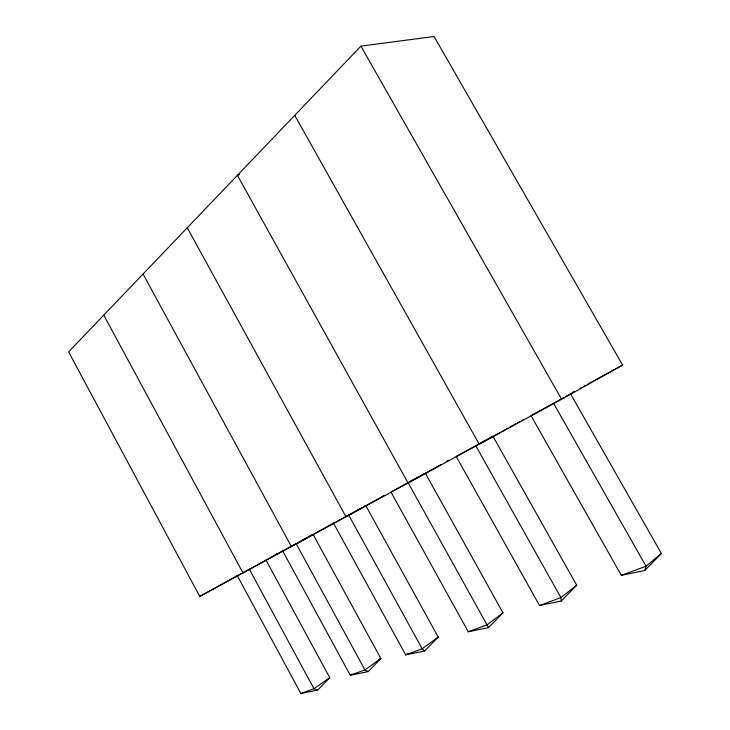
<?xml version="1.0" encoding="UTF-8"?>
<svg xmlns="http://www.w3.org/2000/svg" width="730" height="730" viewBox="0 0 730 730"><rect width="100%" height="100%" fill="white"/><g stroke="black" fill="none" stroke-linecap="round" stroke-linejoin="round"><path stroke-width="1.09" d="M563.925 397.512L530.993 415.625L621.321 575.331L644.782 570.486L646.05 566.215L661.389 553.495L570.513 393.826L565.805 396.463M360.921 46.136L68.611 351.897L199.801 596.474L561.625 399.283L622.608 365.082L434.049 36.5L360.921 46.136L561.625 399.283M317.714 690.06L313.937 688.682L249.341 569.217L237.323 575.769L300.86 693.5L317.714 690.06L329.759 677.695L265.939 559.983M282.72 551.013L350.272 675.277L368.139 671.627L380.877 658.551L313.006 534.305M361.952 507.642L333.573 523.282L405.688 654.846L424.687 650.95L438.219 637.08L365.739 505.534L363.85 506.583M419.522 476.261L390.952 491.993L468.268 631.769L488.552 627.599L502.979 612.826L425.243 473.067M561.26 601.018L560.905 597.605L475.759 445.747L456.177 456.423L539.506 605.498L561.26 601.018L576.7 585.214L492.896 436.166L476.708 445.218M644.782 570.486L661.389 553.495M576.7 585.214L560.905 597.605L539.506 605.498M502.979 612.826L486.965 624.871L468.268 631.769M438.219 637.08L422.168 648.769L405.688 654.846L407.468 653.56M352.043 674.027L350.272 675.277L364.9 669.885L380.877 658.551L378.788 659.336M329.759 677.695L313.937 688.682L300.86 693.5M440.728 464.727L408.061 482.977L237.414 175.328L239.531 174.525M446.669 461.406L448.649 460.301M499.904 432.616L479.208 444.205L294.738 115.358M501.875 431.521L507.788 428.209M509.759 427.105L515.672 423.792M517.643 422.697L519.614 421.593M521.585 420.489L523.556 419.385M274.809 555.22L243.008 572.931L103.76 315.132M276.789 554.116L282.756 550.794M297.137 543.138L312.011 534.853M334.057 522.789L291.407 546.551L143.053 274.033M384.454 495.351L346.002 516.794L187.272 227.769M421.429 475.203L424.294 473.606M199.801 596.474L237.533 575.477M275.11 554.745L277.081 553.668M572.037 392.685L574.017 391.599M579.967 388.351L581.947 387.265M583.936 386.188L585.916 385.102M587.896 384.026L593.846 380.777M595.835 379.691L622.608 365.082M283.678 550.493L296.152 543.686L364.9 669.885L368.139 671.627M621.321 575.331L646.05 566.215L553.577 403.316M424.687 650.95L422.168 648.769L348.685 515.042M488.552 627.599L408.079 482.658"/></g></svg>
